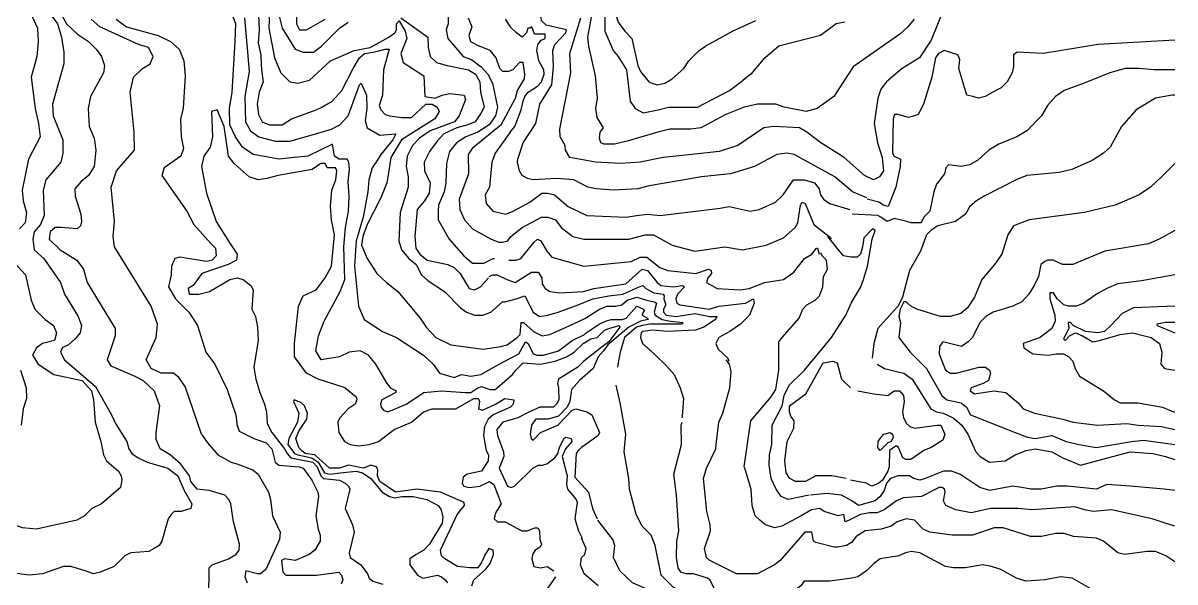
# Model space of a CAD drawing. Extents: x 3000 to 7000, y 3135 to 5000.
# Drawn here: x 6226 to 7000, y 3916 to 4292 of the extents above; entities that cross this region are included whole.
import ezdxf

# ---------------------------------------------------------------- set-up
doc = ezdxf.new("R2010")
doc.units = 0
doc.header["$MEASUREMENT"] = 0
doc.layers.add('TOPO_DIG', color=1, linetype='Continuous')

msp = doc.modelspace()

# ---------------------------------------------------------------- linework, layer by layer
at = {"layer": 'TOPO_DIG', "color": 1, "linetype": 'Continuous'}
for p, q in [((6558.125, 4199, 30), (6558.3125, 4201, 30)), ((6535, 4073, 18), (6546.875, 4075, 18)), ((6625.8125, 4064, 18), (6625.28125, 4061, 18)), ((6773.5, 3940, 22), (6770.90625, 3940, 22))]:
    msp.add_line(p, q, dxfattribs=at)
for points, elevation in [([(6577.25, 4365), (6580.1875, 4360), (6599.71875, 4345), (6604.5625, 4335), (6607.625, 4330), (6618.5625, 4318), (6622.40625, 4307), (6623.25, 4301), (6625.75, 4293), (6630.1875, 4287), (6635.03125, 4282), (6639, 4264), (6640.78125, 4260), (6646.34375, 4253), (6648.71875, 4252), (6651.90625, 4251), (6657.09375, 4252), (6662, 4255), (6669.9375, 4262), (6673.21875, 4267), (6680.21875, 4274), (6684.5625, 4277)], 38), ([(6215.71875, 4317), (6228.5, 4304), (6235.5625, 4289), (6236, 4280), (6235.03125, 4270), (6231.1875, 4256), (6233.96875, 4235), (6236.1875, 4225), (6237.15625, 4216), (6229.46875, 4201), (6225.09375, 4180), (6225.875, 4173), (6228.1875, 4165), (6227.15625, 4158), (6223.3125, 4154)], 22), ([(6368.21875, 4280), (6368.875, 4292), (6366.1875, 4299), (6357.84375, 4306), (6351.8125, 4309), (6346.25, 4309), (6336.75, 4307)], 14), ([(6250.53125, 4300), (6254.90625, 4292), (6262.34375, 4285), (6269.6875, 4280), (6274.875, 4275), (6278.5, 4270), (6280.53125, 4264), (6279.9375, 4259), (6271.09375, 4243), (6269.5, 4235), (6270.09375, 4223), (6273.5625, 4215), (6274.625, 4207), (6273.625, 4196), (6269.75, 4190), (6264.75, 4186), (6260.59375, 4181), (6260.8125, 4176), (6264.5625, 4164), (6265, 4159), (6264.4375, 4156), (6262.15625, 4154), (6251.40625, 4155), (6247.3125, 4155), (6243.875, 4152), (6243.28125, 4147), (6250.65625, 4140), (6261.9375, 4133), (6266.46875, 4127), (6268.875, 4118), (6287.65625, 4087), (6287.65625, 4082), (6282.3125, 4066), (6284.65625, 4062), (6300.875, 4055), (6306.5625, 4052), (6313.84375, 4045), (6317.5, 4035), (6314.9375, 4017), (6315.0625, 4013)], 18), ([(6383.875, 4303), (6384.375, 4288), (6383.875, 4279), (6385.625, 4271), (6385.84375, 4265)], 18), ([(6397.46875, 4299), (6399.84375, 4289), (6408.6875, 4275), (6413.9375, 4273), (6420.96875, 4273), (6426.3125, 4277), (6438.5, 4289), (6444.375, 4293)], 22), ([(6558.3125, 4201), (6561.96875, 4212), (6570.5, 4225), (6573.21875, 4238), (6581.09375, 4251), (6582.34375, 4263), (6581.9375, 4274), (6583.28125, 4278), (6590.6875, 4286), (6591, 4288), (6577.3125, 4291), (6574.125, 4294), (6573.09375, 4303), (6572.03125, 4304), (6569.3125, 4303), (6567.40625, 4301)], 30), ([(6731.78125, 4238), (6719.3125, 4238), (6710.34375, 4236), (6698.03125, 4231), (6681.40625, 4222), (6674.5, 4221), (6660.5625, 4221), (6652.375, 4219), (6631.875, 4213), (6623.21875, 4211), (6616.09375, 4211), (6614.21875, 4212), (6613.1875, 4215), (6613.5625, 4219), (6615.8125, 4222), (6611.71875, 4229), (6610.8125, 4235), (6611.875, 4242), (6610.5, 4257), (6606.03125, 4277), (6605.3125, 4283), (6608.46875, 4300)], 34), ([(6288.28125, 4295), (6295.34375, 4290), (6316.53125, 4284), (6324.90625, 4280), (6330.78125, 4275), (6333.875, 4267), (6334.78125, 4257), (6333.4375, 4235), (6331.5625, 4228), (6331.9375, 4216), (6333.5625, 4208), (6331.875, 4203), (6320.5, 4195), (6318.9375, 4190), (6335.875, 4166), (6340.65625, 4157), (6352.25, 4144), (6355, 4141), (6355.46875, 4136), (6352.9375, 4133), (6348.90625, 4132), (6331.0625, 4135), (6327.75, 4134), (6325.5, 4129), (6325.28125, 4123), (6323.625, 4115), (6328.15625, 4107), (6337.09375, 4098), (6342.9375, 4089), (6348.6875, 4071), (6354.71875, 4063), (6363, 4046), (6368.75, 4029), (6369.71875, 4021)], 14), ([(6479.6875, 4296), (6497.9375, 4283), (6498.15625, 4276), (6499.4375, 4270), (6503.59375, 4266), (6510.78125, 4264), (6525.0625, 4261), (6529.84375, 4258), (6532.875, 4253), (6533.28125, 4246), (6535.71875, 4236), (6533.6875, 4232), (6529.71875, 4226), (6524.6875, 4224), (6517.34375, 4222), (6508.5625, 4218), (6504.1875, 4213), (6498.875, 4206), (6495.3125, 4199), (6495.53125, 4193), (6499.375, 4185), (6498.625, 4178), (6495.5625, 4173)], 22), ([(6524.96875, 4296), (6527.4375, 4290), (6525.46875, 4284), (6526.4375, 4280), (6532.65625, 4277)], 26), ([(6718.0625, 4294), (6702.8125, 4287), (6684.5625, 4277)], 38), ([(6824.6875, 4295), (6820.5625, 4290), (6815.125, 4285), (6783.6875, 4263), (6770.6875, 4243), (6759.46875, 4235), (6752.21875, 4233), (6737.4375, 4236), (6731.78125, 4238)], 34), ([(6470.4375, 4050), (6462.9375, 4063), (6458.03125, 4069), (6452.34375, 4072), (6444.875, 4071), (6438.375, 4068), (6426.21875, 4066), (6422.4375, 4072), (6424.375, 4082), (6428.1875, 4092), (6438.96875, 4112), (6442.03125, 4120), (6441.3125, 4142), (6442.5625, 4155), (6444.46875, 4166), (6445, 4176), (6444.25, 4186), (6445.09375, 4194), (6444.6875, 4199), (6443.625, 4201), (6438.125, 4201), (6435.1875, 4203), (6433.75, 4211), (6417.125, 4203), (6408.0625, 4202), (6397.8125, 4201), (6380.46875, 4204), (6373.1875, 4209), (6368.625, 4216), (6364.65625, 4224), (6364.53125, 4235), (6366.375, 4246), (6368.21875, 4280)], 14), ([(6422.6875, 4234), (6426.53125, 4236), (6433.59375, 4240), (6440.0625, 4247), (6447.59375, 4262), (6451.8125, 4269), (6455.34375, 4272), (6461, 4273), (6465.8125, 4274), (6469.15625, 4275), (6471.84375, 4275), (6468.0625, 4261), (6467.375, 4244), (6465.21875, 4237), (6466.3125, 4234), (6469.25, 4231), (6472.3125, 4230), (6480.375, 4229), (6486.875, 4229), (6496.5, 4238), (6500.78125, 4238), (6504, 4236), (6505.34375, 4233), (6502.53125, 4228), (6480.03125, 4214), (6473.03125, 4202), (6471.625, 4193)], 18), ([(6547.125, 4224), (6556.75, 4242), (6558.09375, 4247), (6562.90625, 4255), (6563.125, 4258), (6561.8125, 4266), (6561, 4266), (6559.34375, 4266), (6554.90625, 4261), (6552.0625, 4260), (6548.1875, 4260), (6546.125, 4262), (6543.78125, 4269), (6539.6875, 4274), (6532.65625, 4277)], 26), ([(7000, 4281), (6948.375, 4278), (6911.40625, 4272), (6893.96875, 4273), (6891.5625, 4271), (6891.46875, 4263), (6890.5625, 4259), (6887.21875, 4253), (6883.15625, 4249), (6877.65625, 4246), (6872.5, 4243), (6868, 4242), (6864.1875, 4243), (6860.0625, 4244), (6854.71875, 4262), (6855.5, 4268), (6854.03125, 4271), (6848.46875, 4273), (6844.9375, 4274), (6841, 4272), (6839.15625, 4269), (6836.625, 4256), (6830.875, 4238), (6827.3125, 4231), (6824.9375, 4230), (6820.84375, 4229), (6813.78125, 4231), (6811.4375, 4231), (6810.5, 4228), (6810.09375, 4205), (6811.1875, 4203), (6815.5, 4201), (6815.40625, 4196), (6812.375, 4182), (6807.1875, 4169), (6804.125, 4170), (6800.875, 4172), (6793.1875, 4174)], 30), ([(6385.84375, 4265), (6386, 4261), (6387.25, 4253), (6384.4375, 4246), (6383.125, 4238), (6384.0625, 4231), (6386.4375, 4226), (6391.25, 4224), (6399.8125, 4224), (6406.1875, 4228), (6422.6875, 4234)], 18), ([(7000, 4244), (6998.09375, 4244), (6986.90625, 4242), (6973.9375, 4234), (6964.125, 4223), (6956.46875, 4209), (6951.875, 4205), (6944.25, 4200), (6930.625, 4194), (6922.0625, 4192), (6900.5, 4190), (6893.3125, 4187), (6871.8125, 4176), (6866.5625, 4173), (6862.1875, 4169), (6859.15625, 4164), (6852.5625, 4159), (6840.5625, 4156), (6835.8125, 4153), (6833.0625, 4150), (6829, 4139), (6821.59375, 4126), (6816.78125, 4108), (6813.90625, 4102), (6810.25, 4098), (6800.375, 4087), (6797.65625, 4077), (6796.5625, 4067)], 26), ([(6547.125, 4224), (6527.625, 4208), (6524.96875, 4204), (6525.125, 4191), (6518.96875, 4174), (6519.25, 4167), (6522.5, 4160), (6527.9375, 4154), (6540.375, 4147), (6545.5, 4145)], 26), ([(6792.84375, 4175), (6783.1875, 4179), (6771.4375, 4189), (6744.125, 4204), (6739.3125, 4205), (6732.40625, 4204), (6717.40625, 4196), (6701.25, 4191), (6681.59375, 4189), (6675.4375, 4188), (6646.6875, 4183), (6638.96875, 4181), (6622.6875, 4180), (6611.03125, 4181), (6605.3125, 4182), (6596, 4187), (6584.59375, 4188), (6568.625, 4187), (6564.78125, 4188), (6561.28125, 4190), (6559.53125, 4193), (6558.125, 4199)], 30), ([(6471.625, 4193), (6470.1875, 4185), (6466.3125, 4175), (6456.96875, 4157), (6454.15625, 4149), (6453.15625, 4143), (6456.96875, 4134), (6463.53125, 4124), (6470.03125, 4118), (6477.625, 4112), (6492.75, 4094), (6496.75, 4088), (6503.3125, 4081), (6513.21875, 4076), (6535, 4073)], 18), ([(6495.5625, 4173), (6490.59375, 4167), (6489.0625, 4149), (6489.8125, 4141), (6492.34375, 4137), (6497.34375, 4133), (6511.25, 4130), (6515.4375, 4128), (6519.5625, 4124), (6525.5, 4114), (6529.125, 4113), (6533.125, 4115), (6538.5625, 4121)], 22), ([(6553.59375, 4149), (6561.125, 4155), (6574.1875, 4162), (6578.53125, 4162), (6583.625, 4160), (6587.375, 4155), (6595.375, 4149), (6602.65625, 4147), (6625.0625, 4147), (6633.03125, 4147), (6643.96875, 4150), (6649.40625, 4150), (6662.0625, 4143), (6677.3125, 4139), (6697.34375, 4142), (6709.3125, 4140), (6725.1875, 4143), (6736.84375, 4148), (6744.78125, 4155), (6746.5, 4158), (6748.3125, 4170), (6749.34375, 4172), (6751.34375, 4171), (6757.34375, 4157), (6767.6875, 4149), (6768.9375, 4147)], 26), ([(6790.5625, 4120), (6793.28125, 4129), (6796.5, 4147), (6798.4375, 4153), (6796.8125, 4154), (6790.9375, 4148), (6790.09375, 4142), (6788.59375, 4137), (6786.4375, 4135), (6782.125, 4135), (6777.21875, 4136), (6772.9375, 4141), (6766.65625, 4149)], 26), ([(7000, 4153), (6989.46875, 4147), (6982.21875, 4144), (6952.90625, 4139), (6931.375, 4130), (6924.4375, 4130), (6918.0625, 4133), (6914.34375, 4133), (6912.5, 4132), (6909.9375, 4130), (6908.25, 4122), (6905.40625, 4116), (6901.8125, 4110), (6897.1875, 4105), (6891.125, 4102), (6877.8125, 4098), (6872.78125, 4095), (6868.75, 4091), (6863.9375, 4081), (6860.90625, 4078), (6856.625, 4075), (6843.90625, 4078), (6841.6875, 4075), (6841.46875, 4070), (6845.75, 4059), (6849.03125, 4057), (6853, 4057), (6868.4375, 4061), (6872.625, 4061), (6875.375, 4059), (6876.125, 4057), (6874.75, 4052), (6871.15625, 4050), (6863.125, 4047), (6862.3125, 4045), (6865.34375, 4043), (6878.15625, 4045), (6886.28125, 4044), (6894.71875, 4037), (6898, 4033), (6905.53125, 4030), (6924.6875, 4026), (6931.625, 4024), (6947.875, 4022), (6967.59375, 4023), (6975.34375, 4022), (6990.9375, 4021), (7000, 4019)], 22), ([(6545.5, 4145), (6548.0625, 4145), (6551.5, 4146), (6553.59375, 4149)], 26), ([(6216.375, 4135), (6227.3125, 4123), (6231.1875, 4106), (6233.71875, 4100), (6240.625, 4093), (6246.3125, 4089), (6248.25, 4084), (6246.875, 4079), (6238.75, 4077), (6234.84375, 4074), (6232.09375, 4069), (6236, 4063), (6246.5, 4056), (6265.59375, 4052), (6271.8125, 4045), (6273, 4039), (6274.28125, 4024), (6278.125, 4011), (6279.75, 4002)], 22), ([(6559.65625, 4120), (6567.5625, 4125), (6569.6875, 4125), (6572, 4125), (6574.40625, 4121), (6574.6875, 4117), (6576.625, 4114), (6579.84375, 4112), (6586.53125, 4111), (6602.4375, 4112), (6609.5, 4114), (6630.96875, 4117), (6641.875, 4127), (6645.5, 4126), (6652, 4118), (6654.40625, 4116), (6662.96875, 4115), (6669.09375, 4116), (6670.25, 4115), (6665.6875, 4110), (6664.59375, 4107), (6665.1875, 4104), (6667.125, 4103), (6687, 4100), (6693.4375, 4102), (6711.34375, 4104), (6716.65625, 4107), (6717.1875, 4104), (6713.9375, 4096), (6708, 4090)], 22), ([(6539.15625, 4122), (6541.40625, 4123), (6544.4375, 4123), (6551, 4120)], 22), ([(6551, 4120), (6556.5625, 4118), (6559.65625, 4120)], 22), ([(6754.09375, 3975), (6740.0625, 3972), (6735.40625, 3974), (6731.96875, 3979), (6728.625, 3986), (6727.28125, 3995), (6727.4375, 4002), (6729.0625, 4009), (6729.25, 4022), (6735.90625, 4035), (6737.3125, 4042), (6740.6875, 4049), (6751, 4059), (6769.25, 4081), (6778.84375, 4096), (6782.3125, 4104), (6788.8125, 4115), (6790.5625, 4120)], 26), ([(6595.1875, 4090), (6603.8125, 4094), (6613.25, 4100), (6618.46875, 4102), (6624, 4102), (6628.1875, 4103), (6631.71875, 4106), (6638.3125, 4108), (6644.84375, 4106), (6650.1875, 4105), (6651.46875, 4104), (6650.0625, 4098), (6650.625, 4096), (6655.3125, 4093), (6660.875, 4092), (6669.1875, 4091), (6668.84375, 4090), (6647.375, 4090), (6642.1875, 4089), (6638.125, 4088), (6629.90625, 4081), (6627, 4071), (6625.8125, 4064)], 18), ([(7000, 4102), (6972.1875, 4101), (6964.40625, 4097), (6956.8125, 4089), (6952.6875, 4085), (6948.25, 4084), (6939.8125, 4085), (6931.65625, 4089), (6929.6875, 4091), (6928.1875, 4091), (6928.625, 4087), (6925.125, 4080), (6926.125, 4079), (6929.1875, 4082), (6933.125, 4084), (6937.90625, 4082), (6944.8125, 4078), (6949.3125, 4079), (6963.28125, 4083), (6971.40625, 4084), (6983.96875, 4081), (6989.6875, 4077), (6991.28125, 4071), (6990.40625, 4063), (6993.03125, 4060), (7000, 4059)], 18), ([(6546.875, 4075), (6551.125, 4076), (6557.90625, 4081), (6560, 4083), (6560.5, 4091), (6562.125, 4091), (6568.90625, 4085), (6574.59375, 4082), (6579.9375, 4083), (6595.1875, 4090)], 18), ([(6607.34375, 4080), (6611.53125, 4081), (6616.5625, 4086), (6619.4375, 4087), (6626.375, 4089), (6626.9375, 4088), (6619.53125, 4078), (6614.03125, 4074)], 14), ([(6708, 4090), (6700.71875, 4085), (6693.4375, 4081), (6691.3125, 4077), (6693, 4073), (6699.40625, 4067), (6700.25, 4065)], 22), ([(6544.375, 4047), (6554.71875, 4056), (6556.875, 4059), (6561.8125, 4064), (6573.375, 4063), (6583.4375, 4065), (6590.96875, 4068), (6596.28125, 4071), (6602.25, 4077), (6607.34375, 4080)], 14), ([(6614.03125, 4074), (6602.75, 4065), (6598.71875, 4061), (6585.5625, 4053), (6584.9375, 4050), (6585.625, 4047)], 14), ([(6691.6875, 4009), (6693.5, 4024), (6696.03125, 4030), (6700.78125, 4047), (6701.65625, 4058), (6700.53125, 4063), (6698.34375, 4066)], 22), ([(6799.84375, 4063), (6804.75, 4060), (6812.75, 4058), (6817.875, 4057), (6823.34375, 4053), (6835.90625, 4033), (6839.71875, 4031), (6844.09375, 4030), (6851, 4027), (6856.6875, 4022), (6860.875, 4016), (6866.09375, 4004), (6869.15625, 4001), (6875.3125, 3997), (6885.9375, 3998), (6892.5625, 4002), (6899.96875, 4005), (6906.25, 4006), (6917.1875, 4004), (6924.625, 4000), (6936.5, 3995), (6970, 4004), (6985.15625, 4003), (6993.5625, 4001), (7000, 3999)], 26), ([(6470.4375, 4050), (6472.46875, 4047), (6476.4375, 4045), (6476.34375, 4044), (6467, 4039), (6466, 4036), (6466.40625, 4034), (6468.03125, 4032), (6470.8125, 4031), (6473.84375, 4032), (6483.21875, 4036), (6495.0625, 4044), (6506.6875, 4045), (6523.25, 4044), (6526.6875, 4044), (6531.375, 4047), (6533.90625, 4048), (6539.75, 4046), (6543.3125, 4046), (6544.375, 4047)], 14), ([(6585.625, 4047), (6585.875, 4039), (6584.28125, 4036), (6582.21875, 4034), (6573.09375, 4034), (6566.0625, 4031), (6558.375, 4027), (6548.15625, 4024), (6544.25, 4019), (6544.625, 4015), (6548.625, 4004), (6548.875, 4001), (6545.8125, 3993), (6551.4375, 3981), (6553.875, 3980), (6556, 3981), (6568.375, 3993), (6572.25, 3995), (6574.90625, 3995), (6577.78125, 3996), (6583.28125, 4000), (6585.25, 4003), (6586.25, 4007), (6589.34375, 4013), (6590.65625, 4014), (6594.1875, 4013), (6594.625, 4011), (6590.4375, 4006), (6588.15625, 4001), (6591.4375, 3988), (6591.0625, 3982), (6591.71875, 3979), (6597.5625, 3972), (6598.15625, 3970), (6596.53125, 3959), (6599.0625, 3951), (6601.625, 3946)], 14), ([(6764.6875, 3889), (6757.25, 3889), (6744.625, 3891), (6738, 3885), (6734.28125, 3883), (6724.875, 3881), (6718.09375, 3881), (6692.15625, 3888), (6687.625, 3890), (6684.25, 3893), (6674.75, 3905), (6662.6875, 3913), (6654.6875, 3921), (6650.6875, 3941), (6647.875, 3948), (6641.84375, 3954), (6637.8125, 3962), (6633.40625, 3979), (6632.96875, 3986), (6629.8125, 4004), (6630.8125, 4016), (6627.09375, 4037), (6624.40625, 4049)], 18), ([(6527.375, 3914), (6528.75, 3918), (6536.6875, 3925), (6539.78125, 3929), (6541.90625, 3935), (6541.78125, 3938), (6538.875, 3939), (6536.46875, 3935), (6534.21875, 3930), (6531.375, 3926), (6525.96875, 3926), (6517.75, 3927), (6509.1875, 3932), (6507.125, 3934), (6506.34375, 3938), (6517.5625, 3962), (6522.4375, 3968), (6522.3125, 3970), (6506.3125, 3977), (6490.5, 3979), (6476.03125, 3977), (6465.5, 3984), (6464.03125, 3988), (6464.1875, 3992), (6463.34375, 3994), (6459.40625, 3995), (6454.6875, 3993), (6444.4375, 3995), (6438.5625, 3993), (6433.75, 3993), (6431.6875, 3993), (6421.78125, 4002), (6415.4375, 4003), (6412.84375, 4005), (6411.1875, 4007), (6409.1875, 4013), (6411.15625, 4018), (6416.53125, 4026), (6417, 4030), (6414.875, 4035), (6412.8125, 4037), (6407.9375, 4039), (6407.46875, 4038), (6411.03125, 4030), (6410.25, 4024), (6404.3125, 4013), (6403.8125, 4009), (6408.25, 4003), (6410.375, 4002), (6419.9375, 4000), (6424.1875, 3997), (6428.375, 3990), (6431.9375, 3989), (6438.96875, 3990), (6449.71875, 3991), (6453.8125, 3990), (6459.5625, 3986), (6467.15625, 3977), (6472.15625, 3974), (6475.34375, 3973), (6480.59375, 3974), (6487.90625, 3974), (6497.21875, 3972), (6504.78125, 3968), (6506.78125, 3965), (6507.875, 3960), (6507.375, 3956), (6498.9375, 3942), (6495.125, 3938), (6489.875, 3935), (6485.75, 3932), (6485.71875, 3928), (6490.9375, 3921), (6494.375, 3919), (6504.28125, 3921), (6507.125, 3920), (6509.5, 3918), (6511.15625, 3916)], 10), ([(6369.59375, 4022), (6371.0625, 4018), (6380.78125, 4013), (6389.125, 4010), (6392.9375, 4006), (6395.1875, 3997), (6397.6875, 3995), (6411.3125, 3994), (6414, 3993), (6419.78125, 3985), (6423.875, 3977), (6424.3125, 3974), (6422.65625, 3961), (6424.0625, 3952), (6425.46875, 3948), (6425.53125, 3944), (6421.875, 3938), (6418.03125, 3935), (6411.34375, 3932), (6408.625, 3931), (6401.625, 3932), (6399.375, 3931), (6400.40625, 3923), (6402.28125, 3921), (6406.40625, 3921), (6416.5, 3921), (6423.0625, 3921), (6437.9375, 3923), (6439.75, 3921), (6440.75, 3918), (6439.65625, 3915)], 14), ([(6350.5625, 3906), (6350.75, 3926), (6352.84375, 3928), (6363.875, 3932), (6368.6875, 3935), (6370.90625, 3938), (6371.3125, 3942), (6367.125, 3957), (6365.5, 3969), (6364.0625, 3972), (6361.40625, 3975), (6350.84375, 3978), (6342.875, 3979), (6338.5, 3984), (6337.5625, 3988), (6331.625, 3996), (6324.59375, 4002), (6317.84375, 4006), (6315.0625, 4013)], 18), ([(6809.40625, 4011), (6806.90625, 4010), (6801.90625, 4005), (6800.25, 4007), (6800.59375, 4011), (6801.75, 4013), (6804.3125, 4016), (6808.5, 4017), (6810.1875, 4016), (6810.5625, 4014), (6809.3125, 4011)], 30), ([(6770.90625, 3940), (6758.625, 3943), (6756.9375, 3944), (6755.9375, 3950), (6753.65625, 3950), (6751.15625, 3950), (6734.625, 3931), (6730.90625, 3928), (6719.5, 3922), (6712.3125, 3922), (6705.3125, 3922), (6687.34375, 3931), (6685.21875, 3933), (6683.75, 3939), (6687.75, 3951), (6687.59375, 3955), (6685.40625, 3964), (6683.1875, 3986), (6685.125, 3993), (6691.3125, 4006), (6691.6875, 4009)], 22), ([(6279.75, 4002), (6281.9375, 3998), (6290, 3991), (6291.78125, 3988), (6292.21875, 3985), (6291.1875, 3980), (6278.5, 3969), (6272.0625, 3966), (6267, 3961), (6262, 3958), (6234.875, 3952), (6225.34375, 3953), (6202.84375, 3961), (6197.5625, 3964), (6185.1875, 3976), (6183.28125, 3980), (6181.3125, 3987)], 22), ([(7000, 3978), (6992.6875, 3979), (6969.8125, 3981), (6954.3125, 3982), (6947.25, 3979), (6927.625, 3981), (6920.625, 3981), (6910.21875, 3979), (6903.03125, 3979), (6897.125, 3980), (6890.875, 3981), (6875.46875, 3978), (6868.9375, 3980), (6855.40625, 3989), (6849.78125, 3991), (6844.4375, 3991), (6832.03125, 3986), (6828.5625, 3985), (6824.4375, 3986), (6821.46875, 3988), (6813.75, 3988), (6808.8125, 3986), (6806.1875, 3983), (6804.4375, 3978), (6801.90625, 3974), (6798.4375, 3971), (6787.375, 3968), (6782.90625, 3971), (6775.84375, 3975), (6766, 3976), (6755.09375, 3975)], 26), ([(7000, 3930), (6993.84375, 3934), (6986.84375, 3937), (6981.34375, 3937), (6966.03125, 3935), (6961.5625, 3936), (6951.9375, 3944), (6947.21875, 3946), (6931.75, 3947), (6925.4375, 3949), (6919.6875, 3949), (6910.3125, 3947), (6902.8125, 3947), (6884.5625, 3953), (6878.5625, 3953), (6863.8125, 3948), (6850.21875, 3948), (6835.3125, 3950), (6830.75, 3952), (6825, 3958), (6819.40625, 3959), (6813.1875, 3957), (6809.25, 3954), (6802.625, 3952), (6791.8125, 3951), (6785.75, 3947), (6782.59375, 3943), (6779.3125, 3941), (6773.5, 3940)], 22), ([(6612.3125, 3914), (6602.8125, 3922), (6600.34375, 3928), (6601.15625, 3933), (6603.375, 3935), (6604.25, 3939), (6601.15625, 3946)], 14)]:
    msp.add_lwpolyline(points, dxfattribs=dict(at, elevation=elevation))
at = {"layer": 'TOPO_DIG', "color": 3, "linetype": 'Continuous'}
for points, elevation in [([(6572.40625, 4356), (6576.78125, 4350), (6582.65625, 4345), (6591.3125, 4336), (6597.21875, 4322), (6599.4375, 4318), (6604.6875, 4315), (6611.40625, 4312), (6613.96875, 4310), (6616.125, 4306), (6616.78125, 4301), (6616.90625, 4287), (6622.40625, 4274), (6625.6875, 4270), (6631.25, 4261), (6633.8125, 4240), (6637.09375, 4235), (6642.65625, 4232), (6652.625, 4234), (6659.65625, 4236), (6679.0625, 4236), (6700.625, 4247), (6709.84375, 4254)], 36), ([(6238.65625, 4306), (6248.9375, 4292), (6251.6875, 4283), (6253.1875, 4273), (6253.25, 4265), (6245.625, 4238), (6246, 4230), (6252.59375, 4214), (6252.5, 4205), (6251.1875, 4199), (6241.125, 4187), (6239.375, 4180), (6240, 4163), (6237.375, 4157), (6233.28125, 4152), (6232.25, 4147), (6233.25, 4140), (6239.625, 4134), (6250.9375, 4118), (6253.71875, 4110), (6262.875, 4095), (6265, 4089), (6264.1875, 4084), (6260.75, 4080), (6256.34375, 4076), (6252.125, 4074), (6250.9375, 4071), (6253.65625, 4066), (6274.46875, 4048), (6285.28125, 4029), (6287.90625, 4023), (6295.4375, 4011), (6296.96875, 4006)], 20), ([(6391.6875, 4306), (6391, 4289), (6394.75, 4269), (6399.0625, 4259), (6405, 4253), (6410.5, 4252), (6418.3125, 4254), (6432.3125, 4267), (6448.28125, 4274), (6459.03125, 4276), (6471.625, 4283), (6475.625, 4286), (6476.8125, 4288), (6476.8125, 4292), (6478.625, 4294), (6482.5, 4287), (6483.6875, 4282), (6479.6875, 4272), (6481.34375, 4266), (6495.125, 4257), (6495.8125, 4243), (6502.78125, 4242), (6507.4375, 4244), (6512.3125, 4245), (6522.3125, 4244), (6523.21875, 4241), (6518.84375, 4230), (6515.84375, 4226), (6499.5, 4220), (6492.21875, 4215), (6487.59375, 4210), (6483.875, 4203), (6483.21875, 4196), (6484.59375, 4189), (6484.625, 4182)], 20), ([(6409.53125, 4302), (6409.59375, 4292), (6411.5625, 4288), (6416.28125, 4288), (6428.78125, 4295)], 24), ([(6844.28125, 4301), (6836.15625, 4281), (6828.25, 4269), (6816.625, 4262), (6806.0625, 4253), (6802.21875, 4248), (6800.28125, 4242), (6797.71875, 4225), (6800.09375, 4212), (6803.1875, 4202), (6804.1875, 4193), (6801.3125, 4189), (6797.3125, 4187), (6791.25, 4190), (6777.65625, 4202), (6761.875, 4212), (6752.5625, 4219)], 32), ([(6345.625, 4016), (6334.6875, 4048), (6330.46875, 4054), (6326.78125, 4057), (6318.6875, 4057), (6311.90625, 4060), (6308.5, 4066), (6315.125, 4081), (6316.21875, 4090), (6311.875, 4102), (6287.21875, 4142), (6286.25, 4149), (6287.21875, 4159), (6284.875, 4182), (6288.53125, 4193), (6300.625, 4207), (6300.4375, 4219), (6297.75, 4246), (6299.90625, 4256), (6306.09375, 4262), (6311.1875, 4265), (6313.21875, 4270), (6310.15625, 4276), (6303.40625, 4278), (6277.40625, 4290), (6271.5, 4295)], 16), ([(6374.6875, 4296), (6376.6875, 4273)], 16), ([(6511.5, 4297), (6511.5625, 4292), (6510.0625, 4288), (6511.3125, 4282), (6521.53125, 4270), (6527.15625, 4268), (6533.78125, 4263), (6538.125, 4258), (6541.3125, 4252), (6544.625, 4236), (6543.3125, 4230), (6539.125, 4224), (6531.375, 4219), (6523.375, 4216), (6517.15625, 4212), (6512.3125, 4206), (6510.40625, 4198), (6510, 4185), (6508.75, 4179), (6504.9375, 4170), (6504.875, 4166)], 24), ([(6549.8125, 4295), (6553.125, 4290), (6557.53125, 4286)], 28), ([(6561.90625, 4240), (6563.125, 4243), (6565.21875, 4246), (6571.53125, 4250), (6574.125, 4253), (6576.09375, 4258), (6575.875, 4261), (6572.5, 4267), (6571, 4274), (6571.6875, 4278), (6574, 4281), (6576.6875, 4282), (6576.78125, 4285), (6575.28125, 4285), (6569.5625, 4285), (6567.78125, 4290), (6566.375, 4289)], 28), ([(6752.5625, 4219), (6747.53125, 4222), (6730.4375, 4223), (6723.5625, 4222), (6706.28125, 4210), (6693.75, 4206), (6675.3125, 4204), (6656.03125, 4202), (6640.46875, 4199), (6627.65625, 4198), (6610.5625, 4199), (6593.1875, 4202), (6590.4375, 4207), (6590.03125, 4210), (6586.8125, 4216), (6586.625, 4221), (6593.96875, 4259), (6593.21875, 4272), (6600.625, 4296)], 32), ([(6778.1875, 4293), (6772.34375, 4292), (6761.6875, 4284), (6733.6875, 4277), (6723.28125, 4268), (6714.9375, 4258), (6709.84375, 4254)], 36), ([(6566.375, 4289), (6565.125, 4289), (6564.21875, 4286), (6561.125, 4283), (6557.53125, 4286)], 28), ([(6376.6875, 4273), (6377.8125, 4260), (6374.75, 4243), (6375.3125, 4226), (6378.6875, 4220), (6384.3125, 4216), (6395.5, 4213), (6405.125, 4213), (6415.375, 4216), (6433, 4221), (6436.375, 4223)], 16), ([(7000, 4261), (6986.09375, 4261), (6976, 4262), (6966.46875, 4262), (6956.28125, 4259), (6938.96875, 4252), (6925.5, 4247), (6919.78125, 4243), (6914.375, 4237), (6910.28125, 4230), (6900.375, 4220), (6893.65625, 4216), (6881.59375, 4211), (6875, 4207), (6867.3125, 4200), (6861.84375, 4197), (6856.25, 4196), (6847.8125, 4197), (6846, 4195), (6845.15625, 4191), (6839.75, 4184), (6837.90625, 4179), (6835.3125, 4166), (6831.25, 4162), (6829.3125, 4158), (6822.65625, 4158), (6819.84375, 4159), (6811.21875, 4161), (6806.625, 4159), (6802.25, 4162), (6800.1875, 4163), (6783.0625, 4164)], 28), ([(6436.375, 4223), (6438.6875, 4224), (6444.34375, 4230), (6451.8125, 4251), (6453.125, 4252), (6456.6875, 4244), (6456.875, 4235), (6455.65625, 4227), (6457.09375, 4222), (6465.5, 4217), (6476.40625, 4218), (6474.25, 4214), (6466.34375, 4204), (6463.8125, 4200)], 16), ([(6553.21875, 4219), (6556.28125, 4223), (6560.5, 4234), (6561.90625, 4240)], 28), ([(6442.1875, 4047), (6424.03125, 4053), (6416.28125, 4057), (6408.15625, 4068), (6408.125, 4077), (6410.90625, 4102), (6414.0625, 4109), (6422.875, 4113), (6428.90625, 4121), (6432.96875, 4129), (6435.15625, 4150), (6433, 4160), (6432.375, 4169), (6433.40625, 4180), (6436, 4187), (6436.6875, 4193), (6435.84375, 4195), (6430.125, 4195), (6428.78125, 4198), (6425.9375, 4198), (6420.125, 4194), (6397.3125, 4190), (6389.59375, 4188), (6383.8125, 4187), (6377.75, 4189), (6367.71875, 4198), (6363.84375, 4203), (6360.9375, 4223), (6356.125, 4234), (6352.5, 4233), (6353, 4216), (6351.4375, 4209), (6347.3125, 4203), (6345.75, 4196), (6349.125, 4178), (6355.5625, 4159), (6364.40625, 4145), (6369.59375, 4137), (6369.3125, 4133), (6363.5625, 4130), (6345.90625, 4124), (6340.1875, 4116), (6336.6875, 4114), (6337.46875, 4110), (6343.96875, 4110), (6351.1875, 4112), (6364.8125, 4120), (6369.75, 4121), (6373.8125, 4120), (6378.90625, 4116), (6380.4375, 4113), (6379.53125, 4100), (6381.9375, 4095), (6383.3125, 4088), (6383.78125, 4079), (6380.96875, 4061), (6382.1875, 4053), (6384.8125, 4044), (6387.96875, 4036)], 12), ([(6553.21875, 4219), (6543, 4205), (6540.9375, 4199), (6539.28125, 4182), (6536.4375, 4177), (6537.125, 4171), (6541.4375, 4166)], 28), ([(6463.8125, 4200), (6460.375, 4195), (6458.15625, 4187), (6457.5625, 4179), (6454.40625, 4162), (6449.625, 4146), (6448.5625, 4129), (6451.15625, 4102), (6455.0625, 4093), (6467.375, 4085), (6476.6875, 4081), (6494.9375, 4069), (6501.40625, 4063), (6505.625, 4057), (6515.4375, 4054)], 16), ([(7000, 4198), (6990.90625, 4189), (6983.5625, 4182), (6975.96875, 4177), (6959.84375, 4170), (6939.25, 4165), (6902.03125, 4160), (6891.5625, 4156), (6887.625, 4150), (6883.5625, 4137), (6878.59375, 4130), (6870.1875, 4120), (6865.25, 4108), (6860.53125, 4101), (6856, 4097), (6848.8125, 4095), (6842.40625, 4095), (6826.59375, 4100), (6822.4375, 4102), (6819.4375, 4105), (6817.6875, 4105), (6815.375, 4100), (6814.4375, 4095), (6815.5, 4091), (6814.5, 4081), (6821.96875, 4071), (6832.90625, 4060), (6843.375, 4042), (6846.65625, 4039), (6856.3125, 4037), (6859.875, 4034), (6862.53125, 4029), (6892.5625, 4017), (6900.96875, 4014), (6906, 4013), (6917.21875, 4015), (6926.875, 4011), (6935.625, 4009), (6946.9375, 4007), (6970.6875, 4011), (6978.875, 4012), (7000, 4009)], 24), ([(6484.625, 4182), (6484.625, 4182), (6479.125, 4165), (6478.4375, 4146), (6480.0625, 4140), (6485.09375, 4134), (6490.03125, 4130), (6493.65625, 4123), (6498.15625, 4119), (6509.09375, 4112), (6519.75, 4101), (6523.875, 4098)], 20), ([(6555.1875, 4166), (6566.3125, 4172), (6574.5625, 4178), (6578.4375, 4178), (6582.96875, 4177), (6592.21875, 4169), (6604.625, 4163), (6631.0625, 4162), (6638.03125, 4163), (6645.375, 4164), (6654, 4163), (6694.3125, 4168), (6700.46875, 4169), (6714.40625, 4166), (6720.5, 4167), (6731.53125, 4172), (6736.6875, 4177), (6743.625, 4187), (6750.875, 4187), (6757.75, 4185), (6760.84375, 4181), (6761.71875, 4177), (6763.8125, 4174), (6767.8125, 4171), (6781.4375, 4167)], 28), ([(6504.875, 4166), (6504.8125, 4160), (6512.21875, 4147), (6522.125, 4136), (6527.875, 4131), (6535.375, 4131)], 24), ([(6541.4375, 4166), (6550.25, 4164), (6555.1875, 4166)], 28), ([(6552.1875, 4133), (6557.1875, 4133), (6560.3125, 4134), (6569.1875, 4145), (6571.5, 4147), (6573.8125, 4146), (6577.71875, 4139), (6581.125, 4135), (6591.5, 4132), (6602.65625, 4129), (6634.4375, 4132), (6640.53125, 4135), (6645, 4135), (6653.65625, 4128), (6659.21875, 4126), (6677.90625, 4124), (6686.375, 4127), (6688.1875, 4126), (6688.5, 4124), (6686.09375, 4121), (6685.1875, 4118), (6692.21875, 4114), (6707.75, 4113), (6713.75, 4114), (6724.21875, 4118), (6736.84375, 4120), (6743.8125, 4125), (6751.0625, 4134), (6756.03125, 4137), (6759.0625, 4141), (6759.84375, 4141), (6760.8125, 4137)], 24), ([(6761.125, 4109), (6763.28125, 4115), (6763.6875, 4122), (6766.5625, 4127), (6765.6875, 4133), (6762.78125, 4136), (6762.0625, 4138)], 24), ([(6535.375, 4131), (6541.6875, 4134), (6542.71875, 4134)], 24), ([(7000, 4123), (6977.46875, 4119), (6961.5625, 4117), (6954.28125, 4114), (6947.3125, 4110), (6938.71875, 4104), (6933.875, 4102), (6928.4375, 4102), (6925.25, 4103), (6920.875, 4107), (6918.4375, 4111), (6915.9375, 4111), (6915.9375, 4107), (6919.34375, 4096), (6919.5625, 4092), (6917.34375, 4087), (6909.3125, 4081), (6898.0625, 4077), (6898.46875, 4074), (6904.4375, 4070), (6914.75, 4069), (6920.125, 4070), (6925.0625, 4070), (6928.75, 4068), (6931.4375, 4065), (6932.8125, 4060), (6935.9375, 4055), (6952.0625, 4045), (6959.3125, 4039), (6963.0625, 4037), (6966.875, 4037), (6975.1875, 4037), (6991.65625, 4034), (6999.0625, 4031), (7000, 4031)], 20), ([(6585.40625, 4098), (6598.875, 4103), (6608.78125, 4107), (6619.5625, 4109), (6628.875, 4110), (6639.90625, 4115), (6642.25, 4116), (6644.28125, 4114), (6649.8125, 4111), (6656.0625, 4110), (6656.78125, 4109), (6656.40625, 4107), (6657.90625, 4103), (6656.25, 4100), (6656.125, 4098), (6657.96875, 4096), (6664.65625, 4095), (6677.34375, 4097), (6687.46875, 4095), (6691.96875, 4095), (6691.25, 4093), (6683.34375, 4088), (6677.65625, 4086), (6658.6875, 4085), (6648.96875, 4086), (6642.3125, 4085), (6641.125, 4084), (6640.78125, 4081), (6642.1875, 4077), (6649.875, 4070)], 20), ([(6523.78125, 4098), (6529.4375, 4096), (6534.8125, 4096), (6540.25, 4098), (6548, 4105), (6549.65625, 4105)], 20), ([(6549.65625, 4105), (6557.125, 4107), (6562.9375, 4109), (6568.5625, 4098), (6572.78125, 4095), (6578.4375, 4096), (6585.40625, 4098)], 20), ([(6710.8125, 3993), (6710.375, 3994), (6714.875, 4025), (6728.625, 4041), (6731.71875, 4046), (6733.78125, 4059), (6733.78125, 4078), (6735.90625, 4081), (6747.3125, 4094), (6749.8125, 4100), (6752.5625, 4103), (6758.09375, 4106), (6761.125, 4109)], 24), ([(6603.1875, 4083), (6604.28125, 4084), (6612.96875, 4090), (6617.15625, 4092), (6621.125, 4093), (6628.40625, 4093), (6631.21875, 4094), (6638.375, 4102), (6642.78125, 4100), (6643.125, 4099), (6642.0625, 4097), (6641.96875, 4096), (6645.4375, 4094), (6646, 4093), (6640.875, 4092), (6632.96875, 4088), (6618.90625, 4076), (6615.9375, 4072)], 16), ([(7000, 4091), (6993.6875, 4091), (6987.78125, 4090), (6987.9375, 4089), (7000, 4084)], 16), ([(6545.78125, 4063), (6559.09375, 4070), (6563.375, 4078), (6565.3125, 4077), (6568.5625, 4070), (6571.3125, 4069), (6575.5, 4069), (6585.6875, 4072), (6594.875, 4079), (6603.1875, 4083)], 16), ([(6615.9375, 4072), (6612.25, 4068), (6609.03125, 4060), (6599.8125, 4052)], 16), ([(6649.875, 4070), (6658.1875, 4062), (6663.375, 4056), (6667.46875, 4047), (6669.78125, 4040), (6668.75, 4028), (6668.75, 4028), (6668.65625, 4027)], 20), ([(6744.90625, 3984), (6741.03125, 3986), (6738.75, 3990), (6737.84375, 3998), (6739.4375, 4011), (6743.78125, 4020), (6744.03125, 4025), (6741.84375, 4028), (6740.875, 4031), (6740.9375, 4035), (6751.9375, 4043), (6763.5625, 4064), (6770.09375, 4065), (6772.875, 4064), (6775.84375, 4053), (6781.84375, 4047)], 28), ([(6223.9375, 4059), (6227.90625, 4047), (6228.0625, 4040), (6225.9375, 4033), (6224.5, 4022)], 24), ([(6515.4375, 4054), (6520.46875, 4056), (6526.65625, 4055), (6533.40625, 4056), (6545.78125, 4063)], 16), ([(6599.8125, 4052), (6594.5, 4046), (6593.3125, 4038), (6591.4375, 4034), (6585.59375, 4028), (6578.65625, 4026), (6570.46875, 4026), (6568.75, 4024), (6567.4375, 4022), (6566.5625, 4016), (6567.25, 4013), (6568.5625, 4012), (6573.5625, 4017), (6585.25, 4022), (6594.8125, 4032), (6597.375, 4033), (6604.65625, 4031), (6608, 4029), (6613.1875, 4017), (6612.34375, 4015), (6605.65625, 4010), (6601.21875, 4007), (6598.78125, 4005), (6597.5, 4003), (6596.71875, 3987), (6605.71875, 3977), (6608.53125, 3966), (6611.75, 3959)], 16), ([(6442.1875, 4047), (6449.71875, 4041), (6450, 4039), (6449, 4036), (6444.25, 4033), (6438.78125, 4027), (6437.28125, 4024), (6437.90625, 4017), (6441.84375, 4011), (6445.625, 4009), (6451.125, 4008), (6458.3125, 4009), (6464.6875, 4011), (6475.1875, 4019), (6486.75, 4024), (6495, 4031), (6500.8125, 4033), (6516.6875, 4033), (6528.6875, 4040), (6531.5625, 4040), (6532.53125, 4038), (6531.9375, 4033), (6534.46875, 4032), (6543.40625, 4036)], 12), ([(6786.75, 4045), (6797.65625, 4043), (6807.09375, 4042), (6811.1875, 4045), (6814.78125, 4045), (6817.5625, 4042), (6817.96875, 4038), (6816.90625, 4031), (6817.59375, 4027), (6819.625, 4023), (6821.71875, 4021), (6825.125, 4020), (6840.03125, 4022), (6842.65625, 4022), (6845.34375, 4016), (6844.03125, 4012), (6836.1875, 4007), (6831.1875, 4005), (6822.46875, 3999), (6819.1875, 3999), (6817.1875, 4000), (6814.125, 4007), (6812.625, 4008), (6808.15625, 4005), (6807.9375, 3994), (6807.0625, 3991), (6803.5, 3985), (6800.875, 3983), (6796.3125, 3981), (6792.40625, 3983), (6781.84375, 3985)], 28), ([(6387.96875, 4036), (6389.28125, 4031), (6389.84375, 4023), (6392.90625, 4017), (6401.4375, 4006), (6403.34375, 4003), (6405.84375, 4000), (6420.59375, 3997), (6423.4375, 3994), (6425.875, 3988), (6427.75, 3986), (6438.5, 3985), (6442.375, 3983), (6444.46875, 3981), (6445.34375, 3979), (6442.3125, 3966), (6447.25, 3955), (6448.3125, 3950), (6445.03125, 3936), (6445.625, 3933), (6452.90625, 3928), (6457.21875, 3922), (6458.375, 3919), (6460.8125, 3917), (6467.5, 3915)], 12), ([(6555.15625, 4036), (6553.46875, 4034), (6541.75, 4029), (6538.46875, 4026), (6535.90625, 4021), (6535.34375, 4015), (6537.125, 4005), (6538.6875, 4002), (6538.4375, 3998), (6533.84375, 3991), (6524.25, 3989), (6521.65625, 3987), (6520.875, 3983), (6522.09375, 3981), (6525.65625, 3980), (6532.6875, 3981), (6539.3125, 3984), (6542.25, 3982), (6547.03125, 3969), (6543.34375, 3963), (6542.40625, 3959), (6544.65625, 3957), (6549.71875, 3957), (6561.09375, 3951), (6564.5625, 3951), (6569.78125, 3953), (6571.84375, 3953), (6572.78125, 3951), (6573.03125, 3945), (6574.125, 3942), (6573.3125, 3940), (6570, 3938), (6568.15625, 3935), (6567.75, 3932), (6569, 3927), (6573.59375, 3926), (6578.125, 3927), (6582.4375, 3924)], 12), ([(6543.40625, 4036), (6549.625, 4040), (6555.625, 4039), (6555.15625, 4036)], 12), ([(6768.09375, 3917), (6750.71875, 3917), (6748.625, 3914), (6732.8125, 3902), (6726.6875, 3901), (6721.25, 3901), (6710.53125, 3904), (6700.96875, 3903), (6694.09375, 3905), (6687.46875, 3918), (6685.75, 3919), (6676.375, 3922), (6671.5625, 3922), (6667.9375, 3923), (6666.09375, 3926), (6664.9375, 3933), (6665.09375, 3944), (6666.625, 3951), (6664.96875, 3975), (6663.15625, 3989), (6668.25, 4009), (6668.0625, 4022), (6668.8125, 4024)], 20), ([(6345.71875, 4016), (6349.75, 4010), (6356.65625, 4002), (6365.625, 3997), (6369.46875, 3996), (6380.28125, 3992), (6383.875, 3989), (6390.6875, 3977), (6392.0625, 3972), (6393.4375, 3961), (6398.65625, 3950), (6398.09375, 3945), (6389, 3925), (6385.34375, 3922), (6383.34375, 3922), (6375.5, 3924), (6374.84375, 3920), (6376.375, 3916)], 16), ([(6296.96875, 4006), (6298.90625, 4003), (6303.0625, 4000), (6309.25, 3997), (6323.125, 3993), (6329.875, 3988), (6334.09375, 3978), (6339.28125, 3969), (6338.4375, 3966), (6332, 3964), (6327.4375, 3964), (6325.25, 3962), (6323.3125, 3959), (6319.09375, 3944), (6317.15625, 3941), (6313.96875, 3939), (6310.21875, 3937), (6298.09375, 3936), (6294.0625, 3934), (6287, 3927), (6277.625, 3923), (6273.125, 3922), (6267.40625, 3924), (6257.90625, 3927), (6252.96875, 3927), (6238.875, 3922), (6230.1875, 3921), (6207, 3924)], 20), ([(6748.6875, 3961), (6735.875, 3954), (6731.15625, 3953), (6724.75, 3955), (6720.9375, 3958), (6717.9375, 3961), (6715.78125, 3968), (6715.0625, 3979), (6710.8125, 3993)], 24), ([(6779.09375, 3986), (6769.28125, 3988), (6758.625, 3988), (6751.78125, 3984), (6744.53125, 3984)], 28), ([(7000, 3954), (6993.375, 3956), (6984.59375, 3959), (6957.34375, 3965), (6945, 3964), (6939.09375, 3965), (6932.65625, 3967), (6904.125, 3965), (6894.3125, 3966), (6875.96875, 3966), (6863, 3963), (6852.71875, 3965), (6846.09375, 3968), (6844.34375, 3971), (6845.4375, 3977), (6845, 3979), (6843.5625, 3980), (6841.5, 3980), (6829.71875, 3974), (6817.25, 3973), (6812.78125, 3971), (6804.625, 3965), (6799.9375, 3963), (6794.78125, 3963), (6788.53125, 3962), (6781.0625, 3958), (6778.3125, 3957), (6777.375, 3962), (6773.53125, 3961)], 24), ([(6773.53125, 3961), (6764.1875, 3964), (6761.25, 3966), (6755.71875, 3965), (6748.6875, 3961)], 24), ([(6762.3125, 3870), (6741.375, 3872), (6739.1875, 3872), (6736.4375, 3867), (6731.9375, 3864), (6724.6875, 3862), (6711.5625, 3861), (6697.9375, 3862), (6682.5, 3864), (6679.65625, 3866), (6677.15625, 3868), (6673.78125, 3874), (6672.375, 3880), (6663.1875, 3894), (6660.3125, 3900), (6657.375, 3905), (6653.375, 3908), (6635.3125, 3916), (6626.84375, 3924), (6622.5625, 3933), (6623.5, 3941), (6622.1875, 3945), (6612.1875, 3958)], 16), ([(6943.5, 3912), (6930.8125, 3919), (6923.09375, 3920), (6912.8125, 3918), (6899.8125, 3917), (6893.5, 3919), (6882.90625, 3925), (6876.625, 3927), (6870.8125, 3928), (6858.9375, 3926), (6851.125, 3926), (6845.6875, 3927), (6828.4375, 3936), (6823, 3937), (6818.78125, 3936), (6814.375, 3934), (6801.875, 3932), (6797.5, 3929), (6792.6875, 3924)], 20), ([(6575.65625, 3908), (6583.90625, 3920)], 12), ([(6792.65625, 3924), (6786.875, 3920), (6782.78125, 3919), (6768.09375, 3917)], 20)]:
    msp.add_lwpolyline(points, dxfattribs=dict(at, elevation=elevation))

doc.saveas('drawing.dxf')
